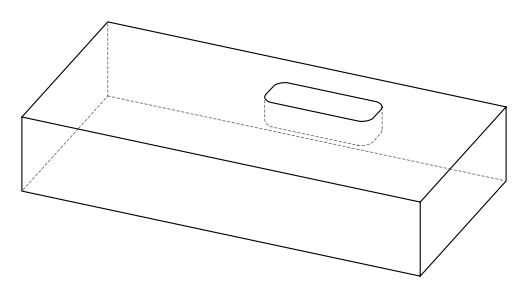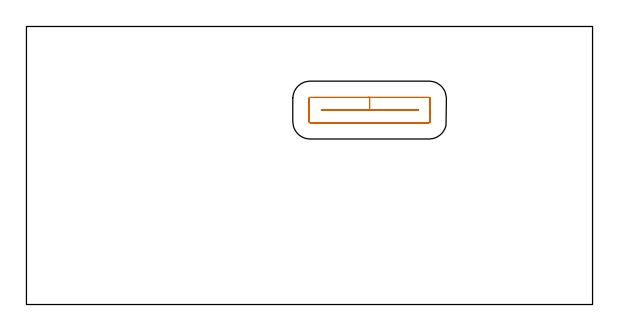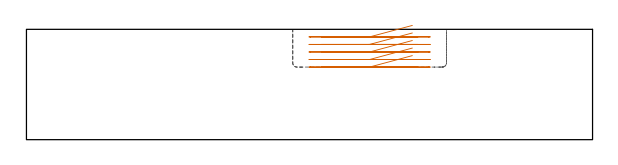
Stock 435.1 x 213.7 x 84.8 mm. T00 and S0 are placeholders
(PLAN: 1 operations, 0 tool changes, 4.5 min)
(1 MILL_RECTANGULAR_POCKET | POCKET_RECTANGULAR_STRAIGHT | NXT0201_007 | Follow Part, ap 6.25, ae 75% | 4.53 min | 147176 mm3)
(TOOL NXT0201_007 | ENDMILL 25mm [R216.25-25050GCK54P 1620] | D25 R3 FL54 Z5)
(OP 1 MILL_RECTANGULAR_POCKET)
G17 G21 G94 G90
T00 M6
G54
G17 G0 G90 X296.592 Y149.7 S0 M3
G43 Z94.8 H1
Z87.8
G94 G1 X263.75 Z79. F250.
X226.7 F500.
Y149.2
X300.8
Y149.7
X263.75
Y159.2
X218.2
G3 X217.2 Y158.2 R1.
G1 Y140.7
G3 X218.2 Y139.7 R1.
G1 X309.3
G3 X310.3 Y140.7 R1.
G1 Y158.2
G3 X309.3 Y159.2 R1.
G1 X263.75
X262.75
G0 X296.592 Y149.7 Z82.
G1 X263.75 Z73.2 F250.
X226.7 F500.
Y149.2
X300.8
Y149.7
X263.75
Y159.2
X218.2
G3 X217.2 Y158.2 R1.
G1 Y140.7
G3 X218.2 Y139.7 R1.
G1 X309.3
G3 X310.3 Y140.7 R1.
G1 Y158.2
G3 X309.3 Y159.2 R1.
G1 X263.75
X262.75
G0 X296.592 Y149.7 Z76.2
G1 X263.75 Z67.4 F250.
X226.7 F500.
Y149.2
X300.8
Y149.7
X263.75
Y159.2
X218.2
G3 X217.2 Y158.2 R1.
G1 Y140.7
G3 X218.2 Y139.7 R1.
G1 X309.3
G3 X310.3 Y140.7 R1.
G1 Y158.2
G3 X309.3 Y159.2 R1.
G1 X263.75
X262.75
G0 X296.592 Y149.7 Z70.4
G1 X263.75 Z61.6 F250.
X226.7 F500.
Y149.2
X300.8
Y149.7
X263.75
Y159.2
X218.2
G3 X217.2 Y158.2 R1.
G1 Y140.7
G3 X218.2 Y139.7 R1.
G1 X309.3
G3 X310.3 Y140.7 R1.
G1 Y158.2
G3 X309.3 Y159.2 R1.
G1 X263.75
X262.75
G0 X296.592 Y149.7 Z64.6
G1 X263.75 Z55.8 F250.
X226.7 F500.
Y149.2
X300.8
Y149.7
X263.75
Y159.2
X218.2
G3 X217.2 Y158.2 R1.
G1 Y140.7
G3 X218.2 Y139.7 R1.
G1 X309.3
G3 X310.3 Y140.7 R1.
G1 Y158.2
G3 X309.3 Y159.2 R1.
G1 X263.75
X262.75
G0 Z94.8
M5
M2
